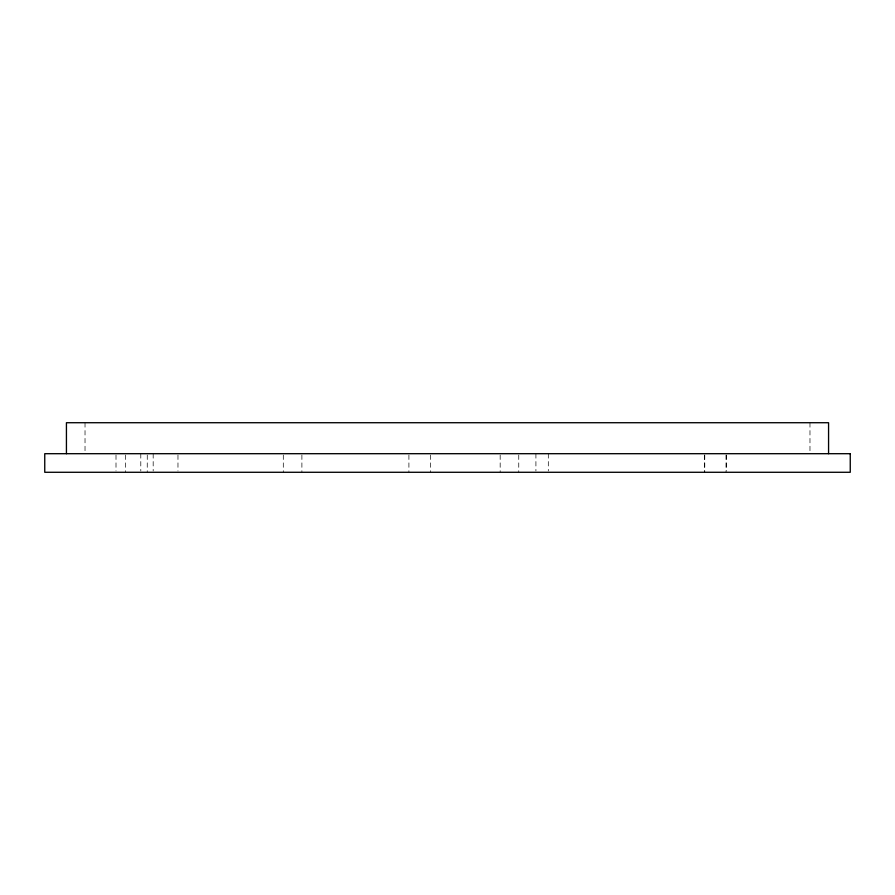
<?xml version="1.0" encoding="UTF-8"?>
<svg xmlns="http://www.w3.org/2000/svg" width="895" height="895" viewBox="0 0 895 895"><rect width="100%" height="100%" fill="white"/><g stroke="black" fill="none" stroke-linecap="round" stroke-linejoin="round"><path stroke-width="0.67" stroke-dasharray="4.47 3.36" d="M809.975 422.72L809.975 452.344M726.449 455.029L726.449 470.96M726.013 455.029L726.013 472.28M704.768 455.029L704.768 472.28M704.331 455.029L704.331 472.28M548.311 453.698L548.311 470.96M535.915 453.698L535.915 470.96M518.753 455.029L518.753 472.28M500.171 455.029L500.171 472.28M430.562 455.029L430.584 472.28M408.914 455.029L408.903 472.28M301.895 455.029L301.895 472.28M283.301 455.029L283.301 472.28M177.971 455.029L177.971 470.96M153.179 453.698L153.179 470.96M147.272 455.029L147.239 472.28M140.795 453.698L140.795 470.96M125.669 455.029L125.636 472.28M116.003 455.029L116.003 470.96M85.025 422.72L85.025 452.344"/><path stroke-width="1.34" d="M828.569 453.698L828.569 422.72L66.431 422.72L66.431 453.698M850.25 453.698L44.75 453.698L44.75 472.28L850.25 472.28L850.25 453.698"/></g></svg>
